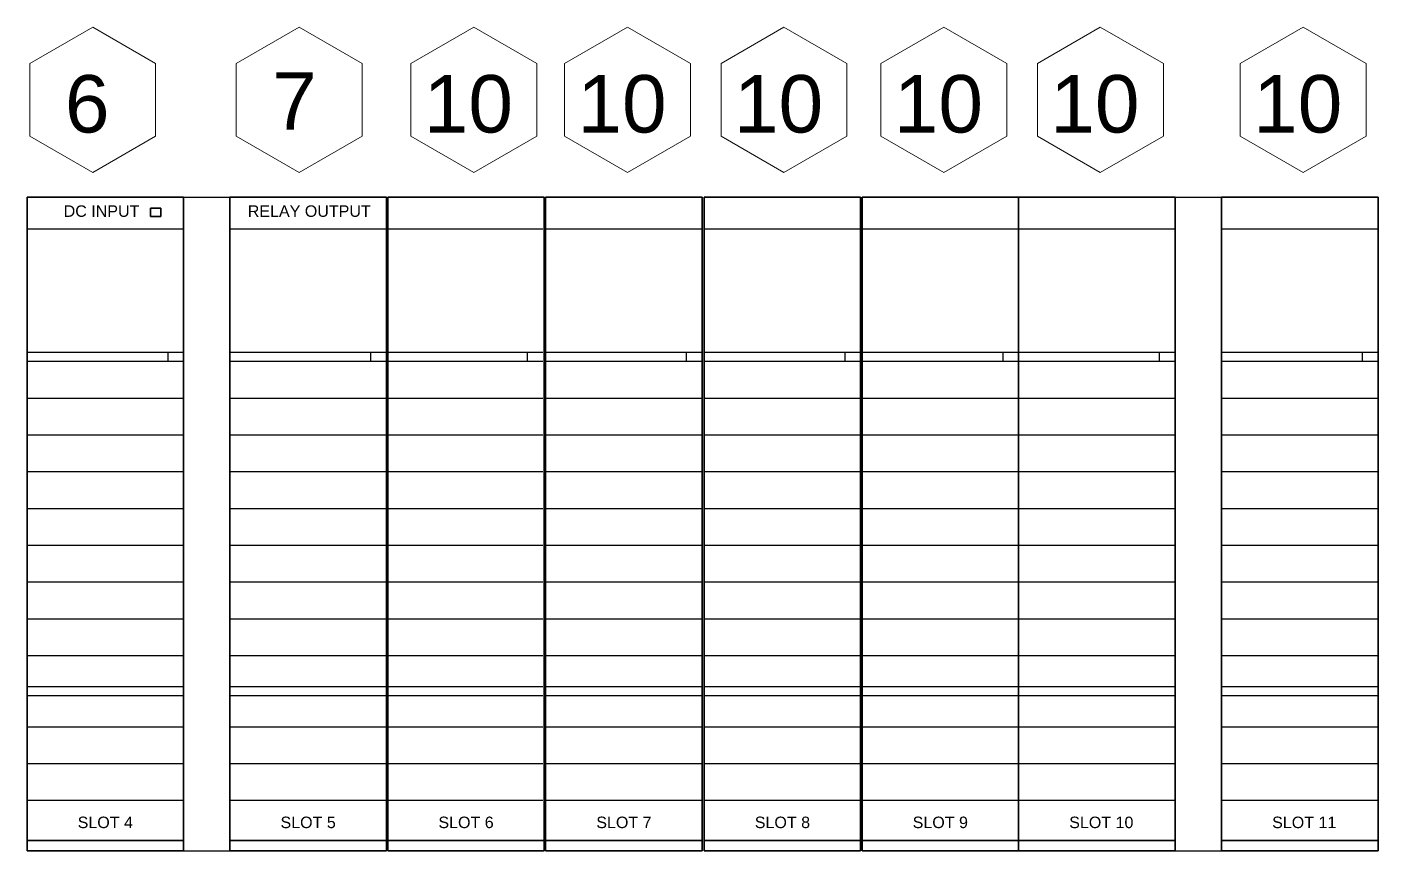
# Model space of a CAD drawing. Extents: x 0.6 to 37.5, y 0.6 to 24.6.
# Drawn here: x 18.46 to 30.23, y 9.02 to 16.19 of the extents above; entities that cross this region are included whole.
import ezdxf
from ezdxf.enums import TextEntityAlignment as Align

# ---------------------------------------------------------------- set-up
doc = ezdxf.new("R2010")
doc.units = 0
doc.layers.add('N-ANNO-TEXT', color=2, linetype='Continuous', lineweight=18)
doc.layers.add('N-CONT-PANL', color=3, linetype='Continuous', lineweight=25)
doc.styles.add('_CGS_2-5_NOTES', font='arial.ttf', dxfattribs={"height": 2.5})

msp = doc.modelspace()

# ---------------------------------------------------------------- linework, layer by layer
at = {"color": 7, "extrusion": (0, -1, 0)}
for centre, start, end in [((19.364, 4.218, -9.017), 0, 90), ((20.691, 4.218, -9.017), 90, 180), ((21.13, 4.218, -9.017), 0, 90), ((22.066, 4.218, -9.017), 90, 180), ((22.505, 4.218, -9.017), 0, 90), ((23.441, 4.218, -9.017), 90, 180), ((23.88, 4.218, -9.017), 0, 90), ((24.821, 4.218, -9.017), 90, 180), ((25.26, 4.218, -9.017), 0, 90), ((26.196, 4.218, -9.017), 90, 180), ((26.635, 4.218, -9.017), 0, 90), ((27.559, 4.218, -9.017), 90, 180), ((27.998, 4.218, -9.017), 0, 90)]:
    msp.add_arc(centre, 0.1, start, end, dxfattribs=at)
at = {"layer": 'N-ANNO-TEXT'}
for points in [[(19.035, 14.922), (19.583, 15.238), (19.583, 15.871), (19.035, 16.188), (18.486, 15.871), (18.486, 15.238)], [(20.832, 14.922), (21.38, 15.238), (21.38, 15.871), (20.832, 16.188), (20.283, 15.871), (20.283, 15.238)], [(22.353, 14.921), (22.902, 15.238), (22.902, 15.871), (22.353, 16.188), (21.805, 15.871), (21.805, 15.238)], [(23.691, 14.922), (24.24, 15.238), (24.24, 15.871), (23.691, 16.188), (23.143, 15.871), (23.143, 15.238)], [(25.054, 14.922), (25.603, 15.238), (25.603, 15.871), (25.054, 16.188), (24.506, 15.871), (24.506, 15.238)], [(26.446, 14.922), (26.995, 15.238), (26.995, 15.871), (26.446, 16.188), (25.898, 15.871), (25.898, 15.238)], [(27.809, 14.922), (28.358, 15.238), (28.358, 15.871), (27.809, 16.188), (27.261, 15.871), (27.261, 15.238)], [(29.576, 14.922), (30.124, 15.238), (30.124, 15.871), (29.576, 16.188), (29.027, 15.871), (29.027, 15.238)]]:
    msp.add_lwpolyline(points, close=True, dxfattribs=at)
at = {"layer": 'N-CONT-PANL'}
for p, q in [((19.826, 9.017, 3.718), (19.826, 14.707, 3.718)), ((19.826, 14.707, 3.718), (20.229, 14.707, 3.718)), ((28.46, 14.707, 3.718), (28.864, 14.707, 3.718)), ((19.826, 14.43, 5.71), (18.463, 14.43, 5.71)), ((21.592, 14.43, 5.71), (20.229, 14.43, 5.71)), ((22.955, 14.43, 5.71), (21.592, 14.43, 5.71)), ((24.342, 14.43, 5.71), (22.979, 14.43, 5.71)), ((25.722, 14.43, 5.71), (24.359, 14.43, 5.71)), ((27.097, 14.43, 5.71), (25.734, 14.43, 5.71)), ((28.46, 14.43, 5.71), (27.097, 14.43, 5.71)), ((30.227, 14.43, 5.71), (28.864, 14.43, 5.71)), ((19.826, 13.356, 5.71), (18.463, 13.356, 5.71)), ((19.688, 13.356, 5.71), (19.688, 13.276, 5.71)), ((21.592, 13.356, 5.71), (20.229, 13.356, 5.71)), ((21.454, 13.356, 5.71), (21.454, 13.276, 5.71)), ((22.955, 13.356, 5.71), (21.592, 13.356, 5.71)), ((22.817, 13.356, 5.71), (22.817, 13.276, 5.71)), ((24.342, 13.356, 5.71), (22.979, 13.356, 5.71)), ((24.204, 13.356, 5.71), (24.204, 13.276, 5.71)), ((25.722, 13.356, 5.71), (24.359, 13.356, 5.71)), ((25.584, 13.356, 5.71), (25.584, 13.276, 5.71)), ((27.097, 13.356, 5.71), (25.734, 13.356, 5.71)), ((26.959, 13.356, 5.71), (26.959, 13.276, 5.71)), ((28.46, 13.356, 5.71), (27.097, 13.356, 5.71)), ((28.322, 13.356, 5.71), (28.322, 13.276, 5.71)), ((30.227, 13.356, 5.71), (28.864, 13.356, 5.71)), ((30.089, 13.356, 5.71), (30.089, 13.276, 5.71)), ((19.826, 13.276, 5.71), (18.463, 13.276, 5.71)), ((21.592, 13.276, 5.71), (20.229, 13.276, 5.71)), ((22.955, 13.276, 5.71), (21.592, 13.276, 5.71)), ((24.342, 13.276, 5.71), (22.979, 13.276, 5.71)), ((25.722, 13.276, 5.71), (24.359, 13.276, 5.71)), ((27.097, 13.276, 5.71), (25.734, 13.276, 5.71)), ((28.46, 13.276, 5.71), (27.097, 13.276, 5.71)), ((30.227, 13.276, 5.71), (28.864, 13.276, 5.71)), ((19.826, 12.956, 5.71), (18.463, 12.956, 5.71)), ((21.592, 12.956, 5.71), (20.229, 12.956, 5.71)), ((22.955, 12.956, 5.71), (21.592, 12.956, 5.71)), ((24.342, 12.956, 5.71), (22.979, 12.956, 5.71)), ((25.722, 12.956, 5.71), (24.359, 12.956, 5.71)), ((27.097, 12.956, 5.71), (25.734, 12.956, 5.71)), ((28.46, 12.956, 5.71), (27.097, 12.956, 5.71)), ((30.227, 12.956, 5.71), (28.864, 12.956, 5.71)), ((19.826, 12.636, 5.71), (18.463, 12.636, 5.71)), ((21.592, 12.636, 5.71), (20.229, 12.636, 5.71)), ((22.955, 12.636, 5.71), (21.592, 12.636, 5.71)), ((24.342, 12.636, 5.71), (22.979, 12.636, 5.71)), ((25.722, 12.636, 5.71), (24.359, 12.636, 5.71)), ((27.097, 12.636, 5.71), (25.734, 12.636, 5.71)), ((28.46, 12.636, 5.71), (27.097, 12.636, 5.71)), ((30.227, 12.636, 5.71), (28.864, 12.636, 5.71)), ((19.826, 12.316, 5.71), (18.463, 12.316, 5.71)), ((21.592, 12.316, 5.71), (20.229, 12.316, 5.71)), ((22.955, 12.316, 5.71), (21.592, 12.316, 5.71)), ((24.342, 12.316, 5.71), (22.979, 12.316, 5.71)), ((25.722, 12.316, 5.71), (24.359, 12.316, 5.71)), ((27.097, 12.316, 5.71), (25.734, 12.316, 5.71)), ((28.46, 12.316, 5.71), (27.097, 12.316, 5.71)), ((30.227, 12.316, 5.71), (28.864, 12.316, 5.71)), ((19.826, 11.996, 5.71), (18.463, 11.996, 5.71)), ((21.592, 11.996, 5.71), (20.229, 11.996, 5.71)), ((22.955, 11.996, 5.71), (21.592, 11.996, 5.71)), ((24.342, 11.996, 5.71), (22.979, 11.996, 5.71)), ((25.722, 11.996, 5.71), (24.359, 11.996, 5.71)), ((27.097, 11.996, 5.71), (25.734, 11.996, 5.71)), ((28.46, 11.996, 5.71), (27.097, 11.996, 5.71)), ((30.227, 11.996, 5.71), (28.864, 11.996, 5.71)), ((19.826, 11.676, 5.71), (18.463, 11.676, 5.71)), ((21.592, 11.676, 5.71), (20.229, 11.676, 5.71)), ((22.955, 11.676, 5.71), (21.592, 11.676, 5.71)), ((24.342, 11.676, 5.71), (22.979, 11.676, 5.71)), ((25.722, 11.676, 5.71), (24.359, 11.676, 5.71)), ((27.097, 11.676, 5.71), (25.734, 11.676, 5.71)), ((28.46, 11.676, 5.71), (27.097, 11.676, 5.71)), ((30.227, 11.676, 5.71), (28.864, 11.676, 5.71)), ((19.826, 11.356, 5.71), (18.463, 11.356, 5.71)), ((21.592, 11.356, 5.71), (20.229, 11.356, 5.71)), ((22.955, 11.356, 5.71), (21.592, 11.356, 5.71)), ((24.342, 11.356, 5.71), (22.979, 11.356, 5.71)), ((25.722, 11.356, 5.71), (24.359, 11.356, 5.71)), ((27.097, 11.356, 5.71), (25.734, 11.356, 5.71)), ((28.46, 11.356, 5.71), (27.097, 11.356, 5.71)), ((30.227, 11.356, 5.71), (28.864, 11.356, 5.71)), ((19.826, 11.036, 5.71), (18.463, 11.036, 5.71)), ((21.592, 11.036, 5.71), (20.229, 11.036, 5.71)), ((22.955, 11.036, 5.71), (21.592, 11.036, 5.71)), ((24.342, 11.036, 5.71), (22.979, 11.036, 5.71)), ((25.722, 11.036, 5.71), (24.359, 11.036, 5.71)), ((27.097, 11.036, 5.71), (25.734, 11.036, 5.71)), ((28.46, 11.036, 5.71), (27.097, 11.036, 5.71)), ((30.227, 11.036, 5.71), (28.864, 11.036, 5.71)), ((19.826, 10.716, 5.71), (18.463, 10.716, 5.71)), ((21.592, 10.716, 5.71), (20.229, 10.716, 5.71)), ((22.955, 10.716, 5.71), (21.592, 10.716, 5.71)), ((24.342, 10.716, 5.71), (22.979, 10.716, 5.71)), ((25.722, 10.716, 5.71), (24.359, 10.716, 5.71)), ((27.097, 10.716, 5.71), (25.734, 10.716, 5.71)), ((28.46, 10.716, 5.71), (27.097, 10.716, 5.71)), ((30.227, 10.716, 5.71), (28.864, 10.716, 5.71)), ((19.826, 10.446, 5.71), (18.463, 10.446, 5.71)), ((19.826, 10.366, 5.71), (18.463, 10.366, 5.71)), ((21.592, 10.446, 5.71), (20.229, 10.446, 5.71)), ((21.592, 10.366, 5.71), (20.229, 10.366, 5.71)), ((22.955, 10.446, 5.71), (21.592, 10.446, 5.71)), ((22.955, 10.366, 5.71), (21.592, 10.366, 5.71)), ((24.342, 10.446, 5.71), (22.979, 10.446, 5.71)), ((24.342, 10.366, 5.71), (22.979, 10.366, 5.71)), ((25.722, 10.446, 5.71), (24.359, 10.446, 5.71)), ((25.722, 10.366, 5.71), (24.359, 10.366, 5.71)), ((27.097, 10.446, 5.71), (25.734, 10.446, 5.71)), ((27.097, 10.366, 5.71), (25.734, 10.366, 5.71)), ((28.46, 10.446, 5.71), (27.097, 10.446, 5.71)), ((28.46, 10.366, 5.71), (27.097, 10.366, 5.71)), ((30.227, 10.446, 5.71), (28.864, 10.446, 5.71)), ((30.227, 10.366, 5.71), (28.864, 10.366, 5.71)), ((19.826, 10.096, 5.71), (18.463, 10.096, 5.71)), ((21.592, 10.096, 5.71), (20.229, 10.096, 5.71)), ((22.955, 10.096, 5.71), (21.592, 10.096, 5.71)), ((24.342, 10.096, 5.71), (22.979, 10.096, 5.71)), ((25.722, 10.096, 5.71), (24.359, 10.096, 5.71)), ((27.097, 10.096, 5.71), (25.734, 10.096, 5.71)), ((28.46, 10.096, 5.71), (27.097, 10.096, 5.71)), ((30.227, 10.096, 5.71), (28.864, 10.096, 5.71)), ((19.826, 9.776, 5.71), (18.463, 9.776, 5.71)), ((21.592, 9.776, 5.71), (20.229, 9.776, 5.71)), ((22.955, 9.776, 5.71), (21.592, 9.776, 5.71)), ((24.342, 9.776, 5.71), (22.979, 9.776, 5.71)), ((25.722, 9.776, 5.71), (24.359, 9.776, 5.71)), ((27.097, 9.776, 5.71), (25.734, 9.776, 5.71)), ((28.46, 9.776, 5.71), (27.097, 9.776, 5.71)), ((30.227, 9.776, 5.71), (28.864, 9.776, 5.71)), ((19.826, 9.456, 5.71), (18.463, 9.456, 5.71)), ((21.592, 9.456, 5.71), (20.229, 9.456, 5.71)), ((22.955, 9.456, 5.71), (21.592, 9.456, 5.71)), ((24.342, 9.456, 5.71), (22.979, 9.456, 5.71)), ((25.722, 9.456, 5.71), (24.359, 9.456, 5.71)), ((27.097, 9.456, 5.71), (25.734, 9.456, 5.71)), ((28.46, 9.456, 5.71), (27.097, 9.456, 5.71)), ((30.227, 9.456, 5.71), (28.864, 9.456, 5.71)), ((19.826, 9.017, 3.718), (20.229, 9.017, 3.718)), ((28.46, 9.017, 3.718), (28.864, 9.017, 3.718))]:
    msp.add_line(p, q, dxfattribs=at)
at = {"layer": 'N-CONT-PANL', "extrusion": (0, -1, 0)}
for p, q in [((18.463, 13.276, 5.71), (18.463, 13.276, 5.475)), ((18.463, 9.108, 5.475), (18.463, 13.276, 5.475)), ((21.592, 13.276, 5.71), (21.592, 13.276, 5.475)), ((21.592, 9.108, 5.475), (21.592, 13.276, 5.475)), ((21.604, 13.276, 5.71), (21.604, 13.276, 5.475)), ((21.604, 9.108, 5.475), (21.604, 13.276, 5.475)), ((22.979, 13.276, 5.71), (22.979, 13.276, 5.475)), ((22.979, 9.108, 5.475), (22.979, 13.276, 5.475)), ((24.359, 13.276, 5.71), (24.359, 13.276, 5.475)), ((24.359, 9.108, 5.475), (24.359, 13.276, 5.475)), ((25.734, 13.276, 5.71), (25.734, 13.276, 5.475)), ((25.734, 9.108, 5.475), (25.734, 13.276, 5.475)), ((27.097, 13.276, 5.71), (27.097, 13.276, 5.475)), ((27.097, 9.108, 5.475), (27.097, 13.276, 5.475)), ((30.227, 13.276, 5.71), (30.227, 13.276, 5.475)), ((30.227, 9.108, 5.475), (30.227, 13.276, 5.475)), ((19.688, 9.108, 5.475), (18.463, 9.108, 5.475)), ((21.454, 9.108, 5.475), (20.229, 9.108, 5.475)), ((22.829, 9.108, 5.475), (21.604, 9.108, 5.475)), ((24.204, 9.108, 5.475), (22.979, 9.108, 5.475)), ((25.584, 9.108, 5.475), (24.359, 9.108, 5.475)), ((26.959, 9.108, 5.475), (25.734, 9.108, 5.475)), ((28.322, 9.108, 5.475), (27.097, 9.108, 5.475)), ((30.089, 9.108, 5.475), (28.864, 9.108, 5.475)), ((18.825, 9.017, 4.218), (18.825, 9.017, 3.718)), ((19.464, 9.017, 4.218), (18.825, 9.017, 4.218)), ((19.464, 9.017, 4.168), (18.825, 9.017, 4.168)), ((19.464, 9.017, 4.218), (18.825, 9.017, 4.218)), ((19.464, 9.017, 4.118), (18.825, 9.017, 4.118)), ((19.464, 9.017, 4.068), (18.825, 9.017, 4.068)), ((19.464, 9.017, 4.018), (18.825, 9.017, 4.018)), ((19.464, 9.017, 3.968), (18.825, 9.017, 3.968)), ((19.464, 9.017, 3.918), (18.825, 9.017, 3.918)), ((19.464, 9.017, 3.868), (18.825, 9.017, 3.868)), ((19.464, 9.017, 3.818), (18.825, 9.017, 3.818)), ((19.464, 9.017, 3.768), (18.825, 9.017, 3.768)), ((19.45, 9.017, 4.268), (18.838, 9.017, 4.268)), ((19.364, 9.017, 4.318), (18.925, 9.017, 4.318)), ((19.464, 9.017, 3.718), (19.464, 9.017, 4.218)), ((20.591, 9.017, 4.218), (20.591, 9.017, 3.718)), ((21.23, 9.017, 4.218), (20.591, 9.017, 4.218)), ((21.23, 9.017, 4.168), (20.591, 9.017, 4.168)), ((21.23, 9.017, 4.218), (20.591, 9.017, 4.218)), ((21.23, 9.017, 4.118), (20.591, 9.017, 4.118)), ((21.23, 9.017, 4.068), (20.591, 9.017, 4.068)), ((21.23, 9.017, 4.018), (20.591, 9.017, 4.018)), ((21.23, 9.017, 3.968), (20.591, 9.017, 3.968)), ((21.23, 9.017, 3.918), (20.591, 9.017, 3.918)), ((21.23, 9.017, 3.868), (20.591, 9.017, 3.868)), ((21.23, 9.017, 3.818), (20.591, 9.017, 3.818)), ((21.23, 9.017, 3.768), (20.591, 9.017, 3.768)), ((21.217, 9.017, 4.268), (20.605, 9.017, 4.268)), ((21.13, 9.017, 4.318), (20.691, 9.017, 4.318)), ((21.23, 9.017, 3.718), (21.23, 9.017, 4.218)), ((21.966, 9.017, 4.218), (21.966, 9.017, 3.718)), ((22.605, 9.017, 4.218), (21.966, 9.017, 4.218)), ((22.605, 9.017, 4.168), (21.966, 9.017, 4.168)), ((22.605, 9.017, 4.218), (21.966, 9.017, 4.218)), ((22.605, 9.017, 4.118), (21.966, 9.017, 4.118)), ((22.605, 9.017, 4.068), (21.966, 9.017, 4.068)), ((22.605, 9.017, 4.018), (21.966, 9.017, 4.018)), ((22.605, 9.017, 3.968), (21.966, 9.017, 3.968)), ((22.605, 9.017, 3.918), (21.966, 9.017, 3.918)), ((22.605, 9.017, 3.868), (21.966, 9.017, 3.868)), ((22.605, 9.017, 3.818), (21.966, 9.017, 3.818)), ((22.605, 9.017, 3.768), (21.966, 9.017, 3.768)), ((22.592, 9.017, 4.268), (21.98, 9.017, 4.268)), ((22.505, 9.017, 4.318), (22.066, 9.017, 4.318)), ((22.605, 9.017, 3.718), (22.605, 9.017, 4.218)), ((23.341, 9.017, 4.218), (23.341, 9.017, 3.718)), ((23.98, 9.017, 4.218), (23.341, 9.017, 4.218)), ((23.98, 9.017, 4.168), (23.341, 9.017, 4.168)), ((23.98, 9.017, 4.218), (23.341, 9.017, 4.218)), ((23.98, 9.017, 4.118), (23.341, 9.017, 4.118)), ((23.98, 9.017, 4.068), (23.341, 9.017, 4.068)), ((23.98, 9.017, 4.018), (23.341, 9.017, 4.018)), ((23.98, 9.017, 3.968), (23.341, 9.017, 3.968)), ((23.98, 9.017, 3.918), (23.341, 9.017, 3.918)), ((23.98, 9.017, 3.868), (23.341, 9.017, 3.868)), ((23.98, 9.017, 3.818), (23.341, 9.017, 3.818)), ((23.98, 9.017, 3.768), (23.341, 9.017, 3.768)), ((23.967, 9.017, 4.268), (23.355, 9.017, 4.268)), ((23.88, 9.017, 4.318), (23.441, 9.017, 4.318)), ((23.98, 9.017, 3.718), (23.98, 9.017, 4.218)), ((24.721, 9.017, 4.218), (24.721, 9.017, 3.718)), ((25.36, 9.017, 4.218), (24.721, 9.017, 4.218)), ((25.36, 9.017, 4.168), (24.721, 9.017, 4.168)), ((25.36, 9.017, 4.218), (24.721, 9.017, 4.218)), ((25.36, 9.017, 4.118), (24.721, 9.017, 4.118)), ((25.36, 9.017, 4.068), (24.721, 9.017, 4.068)), ((25.36, 9.017, 4.018), (24.721, 9.017, 4.018)), ((25.36, 9.017, 3.968), (24.721, 9.017, 3.968)), ((25.36, 9.017, 3.918), (24.721, 9.017, 3.918)), ((25.36, 9.017, 3.868), (24.721, 9.017, 3.868)), ((25.36, 9.017, 3.818), (24.721, 9.017, 3.818)), ((25.36, 9.017, 3.768), (24.721, 9.017, 3.768)), ((25.347, 9.017, 4.268), (24.735, 9.017, 4.268)), ((25.26, 9.017, 4.318), (24.821, 9.017, 4.318)), ((25.36, 9.017, 3.718), (25.36, 9.017, 4.218)), ((26.096, 9.017, 4.218), (26.096, 9.017, 3.718)), ((26.735, 9.017, 4.218), (26.096, 9.017, 4.218)), ((26.735, 9.017, 4.168), (26.096, 9.017, 4.168)), ((26.735, 9.017, 4.218), (26.096, 9.017, 4.218)), ((26.735, 9.017, 4.118), (26.096, 9.017, 4.118)), ((26.735, 9.017, 4.068), (26.096, 9.017, 4.068)), ((26.735, 9.017, 4.018), (26.096, 9.017, 4.018)), ((26.735, 9.017, 3.968), (26.096, 9.017, 3.968)), ((26.735, 9.017, 3.918), (26.096, 9.017, 3.918)), ((26.735, 9.017, 3.868), (26.096, 9.017, 3.868)), ((26.735, 9.017, 3.818), (26.096, 9.017, 3.818)), ((26.735, 9.017, 3.768), (26.096, 9.017, 3.768)), ((26.722, 9.017, 4.268), (26.11, 9.017, 4.268)), ((26.635, 9.017, 4.318), (26.196, 9.017, 4.318)), ((26.735, 9.017, 3.718), (26.735, 9.017, 4.218)), ((27.459, 9.017, 4.218), (27.459, 9.017, 3.718)), ((28.098, 9.017, 4.218), (27.459, 9.017, 4.218)), ((28.098, 9.017, 4.168), (27.459, 9.017, 4.168)), ((28.098, 9.017, 4.218), (27.459, 9.017, 4.218)), ((28.098, 9.017, 4.118), (27.459, 9.017, 4.118)), ((28.098, 9.017, 4.068), (27.459, 9.017, 4.068)), ((28.098, 9.017, 4.018), (27.459, 9.017, 4.018)), ((28.098, 9.017, 3.968), (27.459, 9.017, 3.968)), ((28.098, 9.017, 3.918), (27.459, 9.017, 3.918)), ((28.098, 9.017, 3.868), (27.459, 9.017, 3.868)), ((28.098, 9.017, 3.818), (27.459, 9.017, 3.818)), ((28.098, 9.017, 3.768), (27.459, 9.017, 3.768)), ((28.085, 9.017, 4.268), (27.473, 9.017, 4.268)), ((27.998, 9.017, 4.318), (27.559, 9.017, 4.318)), ((29.226, 9.017, 4.218), (29.226, 9.017, 3.718)), ((29.865, 9.017, 4.218), (29.226, 9.017, 4.218)), ((29.865, 9.017, 4.168), (29.226, 9.017, 4.168)), ((29.865, 9.017, 4.218), (29.226, 9.017, 4.218)), ((29.865, 9.017, 4.118), (29.226, 9.017, 4.118)), ((29.865, 9.017, 4.068), (29.226, 9.017, 4.068)), ((29.865, 9.017, 4.018), (29.226, 9.017, 4.018)), ((29.865, 9.017, 3.968), (29.226, 9.017, 3.968)), ((29.865, 9.017, 3.918), (29.226, 9.017, 3.918)), ((29.865, 9.017, 3.868), (29.226, 9.017, 3.868)), ((29.865, 9.017, 3.818), (29.226, 9.017, 3.818)), ((29.865, 9.017, 3.768), (29.226, 9.017, 3.768)), ((29.851, 9.017, 4.268), (29.239, 9.017, 4.268)), ((29.765, 9.017, 4.318), (29.326, 9.017, 4.318)), ((29.461, 9.017, 3.718), (29.461, 9.017, 4.218)), ((29.865, 9.017, 3.718), (29.865, 9.017, 4.218))]:
    msp.add_line(p, q, dxfattribs=at)
for centre, start, end in [((18.925, 4.218, -9.017), 90, 180), ((29.326, 4.218, -9.017), 90, 180), ((29.765, 4.218, -9.017), 0, 90)]:
    msp.add_arc(centre, 0.1, start, end, dxfattribs=at)
at = {"layer": 'N-CONT-PANL'}
for points in [[(19.826, 14.707, 5.71), (19.826, 9.108, 5.71), (18.463, 9.108, 5.71), (18.463, 14.707, 5.71)], [(19.826, 14.707, 5.71), (19.826, 14.707, 5.71), (18.463, 14.707, 5.71)], [(18.463, 14.707, 3.718), (18.463, 9.108, 3.718), (19.826, 9.108, 3.718), (19.826, 14.707, 3.718)], [(18.463, 14.707, 5.71), (18.463, 14.707, 3.718), (19.826, 14.707, 3.718), (19.826, 14.707, 5.71)], [(18.463, 9.108, 3.718), (18.463, 9.108, 3.718), (18.463, 9.108, 3.718), (18.463, 14.707, 3.718)], [(18.463, 9.108, 5.71), (18.463, 9.108, 3.718), (18.463, 14.707, 3.718), (18.463, 14.707, 5.71)], [(19.826, 14.707, 3.718), (19.826, 9.108, 3.718), (19.826, 9.108, 5.71), (19.826, 14.707, 5.71)], [(19.826, 14.707, 5.71), (19.826, 14.707, 3.718), (19.826, 14.707, 5.71)], [(19.826, 9.108, 3.718), (19.826, 9.108, 3.718), (18.463, 9.108, 3.718)], [(19.826, 9.108, 5.71), (19.826, 9.108, 3.718), (18.463, 9.108, 3.718), (18.463, 9.108, 5.71)]]:
    msp.add_3dface(points, dxfattribs=at)

# ---------------------------------------------------------------- texts
at = {"layer": 'N-ANNO-TEXT', "style": '_CGS_2-5_NOTES'}
for s, p in [('6', (18.987, 15.52)), ('7', (20.792, 15.545)), ('10', (22.306, 15.52)), ('10', (23.644, 15.52)), ('10', (25.007, 15.52)), ('10', (26.399, 15.52)), ('10', (27.762, 15.52, -1.992)), ('10', (29.528, 15.52))]:
    msp.add_text(s, height=0.5, dxfattribs=at).set_placement(p, align=Align.MIDDLE)
for s, p in [('DC INPUT', (18.782, 14.536, 5.71)), ('RELAY OUTPUT', (20.385, 14.536, 5.71)), ('SLOT 4', (18.904, 9.216, 5.71)), ('SLOT 5', (20.67, 9.216, 5.71)), ('SLOT 6', (22.045, 9.216, 5.71)), ('SLOT 7', (23.42, 9.216, 5.71)), ('SLOT 8', (24.8, 9.216, 5.71)), ('SLOT 9', (26.175, 9.216, 5.71)), ('SLOT 10', (27.538, 9.216, 5.71)), ('SLOT 11', (29.305, 9.216, 5.71))]:
    msp.add_text(s, height=0.1, dxfattribs=at).set_placement(p)

# ---------------------------------------------------------------- meshes
at = {"layer": 'N-CONT-PANL'}
mesh = msp.add_polymesh((6, 3), dxfattribs=at)
for k, corner in enumerate([(21.592, 9.108, 5.71), (21.592, 9.108, 3.718), (21.592, 9.108, 3.718), (20.229, 9.108, 5.71), (20.229, 9.108, 3.718), (20.229, 9.108, 3.718), (20.229, 14.707, 5.71), (20.229, 14.707, 3.718), (20.229, 9.108, 3.718), (21.592, 14.707, 5.71), (21.592, 14.707, 3.718), (21.592, 9.108, 3.718), (21.592, 14.707, 5.71), (21.592, 14.707, 5.71), (21.592, 9.108, 5.71), (20.229, 14.707, 5.71), (20.229, 14.707, 5.71), (20.229, 9.108, 5.71)]):
    mesh.set_mesh_vertex(divmod(k, 3), corner)
mesh = msp.add_polymesh((6, 3), dxfattribs=at)
for k, corner in enumerate([(22.967, 9.108, 5.71), (22.967, 9.108, 3.718), (22.967, 9.108, 3.718), (21.604, 9.108, 5.71), (21.604, 9.108, 3.718), (21.604, 9.108, 3.718), (21.604, 14.707, 5.71), (21.604, 14.707, 3.718), (21.604, 9.108, 3.718), (22.967, 14.707, 5.71), (22.967, 14.707, 3.718), (22.967, 9.108, 3.718), (22.967, 14.707, 5.71), (22.967, 14.707, 5.71), (22.967, 9.108, 5.71), (21.604, 14.707, 5.71), (21.604, 14.707, 5.71), (21.604, 9.108, 5.71)]):
    mesh.set_mesh_vertex(divmod(k, 3), corner)
mesh = msp.add_polymesh((6, 3), dxfattribs=at)
for k, corner in enumerate([(24.342, 9.108, 5.71), (24.342, 9.108, 3.718), (24.342, 9.108, 3.718), (22.979, 9.108, 5.71), (22.979, 9.108, 3.718), (22.979, 9.108, 3.718), (22.979, 14.707, 5.71), (22.979, 14.707, 3.718), (22.979, 9.108, 3.718), (24.342, 14.707, 5.71), (24.342, 14.707, 3.718), (24.342, 9.108, 3.718), (24.342, 14.707, 5.71), (24.342, 14.707, 5.71), (24.342, 9.108, 5.71), (22.979, 14.707, 5.71), (22.979, 14.707, 5.71), (22.979, 9.108, 5.71)]):
    mesh.set_mesh_vertex(divmod(k, 3), corner)
mesh = msp.add_polymesh((6, 3), dxfattribs=at)
for k, corner in enumerate([(25.722, 9.108, 5.71), (25.722, 9.108, 3.718), (25.722, 9.108, 3.718), (24.359, 9.108, 5.71), (24.359, 9.108, 3.718), (24.359, 9.108, 3.718), (24.359, 14.707, 5.71), (24.359, 14.707, 3.718), (24.359, 9.108, 3.718), (25.722, 14.707, 5.71), (25.722, 14.707, 3.718), (25.722, 9.108, 3.718), (25.722, 14.707, 5.71), (25.722, 14.707, 5.71), (25.722, 9.108, 5.71), (24.359, 14.707, 5.71), (24.359, 14.707, 5.71), (24.359, 9.108, 5.71)]):
    mesh.set_mesh_vertex(divmod(k, 3), corner)
mesh = msp.add_polymesh((6, 3), dxfattribs=at)
for k, corner in enumerate([(27.097, 9.108, 5.71), (27.097, 9.108, 3.718), (27.097, 9.108, 3.718), (25.734, 9.108, 5.71), (25.734, 9.108, 3.718), (25.734, 9.108, 3.718), (25.734, 14.707, 5.71), (25.734, 14.707, 3.718), (25.734, 9.108, 3.718), (27.097, 14.707, 5.71), (27.097, 14.707, 3.718), (27.097, 9.108, 3.718), (27.097, 14.707, 5.71), (27.097, 14.707, 5.71), (27.097, 9.108, 5.71), (25.734, 14.707, 5.71), (25.734, 14.707, 5.71), (25.734, 9.108, 5.71)]):
    mesh.set_mesh_vertex(divmod(k, 3), corner)
mesh = msp.add_polymesh((6, 3), dxfattribs=at)
for k, corner in enumerate([(28.46, 9.108, 5.71), (28.46, 9.108, 3.718), (28.46, 9.108, 3.718), (27.097, 9.108, 5.71), (27.097, 9.108, 3.718), (27.097, 9.108, 3.718), (27.097, 14.707, 5.71), (27.097, 14.707, 3.718), (27.097, 9.108, 3.718), (28.46, 14.707, 5.71), (28.46, 14.707, 3.718), (28.46, 9.108, 3.718), (28.46, 14.707, 5.71), (28.46, 14.707, 5.71), (28.46, 9.108, 5.71), (27.097, 14.707, 5.71), (27.097, 14.707, 5.71), (27.097, 9.108, 5.71)]):
    mesh.set_mesh_vertex(divmod(k, 3), corner)
mesh = msp.add_polymesh((6, 3), dxfattribs=at)
for k, corner in enumerate([(30.227, 9.108, 5.71), (30.227, 9.108, 3.718), (30.227, 9.108, 3.718), (28.864, 9.108, 5.71), (28.864, 9.108, 3.718), (28.864, 9.108, 3.718), (28.864, 14.707, 5.71), (28.864, 14.707, 3.718), (28.864, 9.108, 3.718), (30.227, 14.707, 5.71), (30.227, 14.707, 3.718), (30.227, 9.108, 3.718), (30.227, 14.707, 5.71), (30.227, 14.707, 5.71), (30.227, 9.108, 5.71), (28.864, 14.707, 5.71), (28.864, 14.707, 5.71), (28.864, 9.108, 5.71)]):
    mesh.set_mesh_vertex(divmod(k, 3), corner)
mesh = msp.add_polymesh((6, 3), dxfattribs=at)
for k, corner in enumerate([(19.629, 14.613, 3.05), (19.629, 14.613, 0.05), (19.629, 14.613, 0.05), (19.539, 14.613, 3.05), (19.539, 14.613, 0.05), (19.539, 14.613, 0.05), (19.539, 14.538, 3.05), (19.539, 14.538, 0.05), (19.539, 14.613, 0.05), (19.629, 14.538, 3.05), (19.629, 14.538, 0.05), (19.629, 14.613, 0.05), (19.629, 14.538, 3.05), (19.629, 14.538, 3.05), (19.629, 14.613, 3.05), (19.539, 14.538, 3.05), (19.539, 14.538, 3.05), (19.539, 14.613, 3.05)]):
    mesh.set_mesh_vertex(divmod(k, 3), corner)
mesh = msp.add_polymesh((6, 3), dxfattribs=at)
for k, corner in enumerate([(19.826, 9.017, 4.618), (19.826, 9.017, 3.718), (19.826, 9.017, 3.718), (18.463, 9.017, 4.618), (18.463, 9.017, 3.718), (18.463, 9.017, 3.718), (18.463, 9.108, 4.618), (18.463, 9.108, 3.718), (18.463, 9.017, 3.718), (19.826, 9.108, 4.618), (19.826, 9.108, 3.718), (19.826, 9.017, 3.718), (19.826, 9.108, 4.618), (19.826, 9.108, 4.618), (19.826, 9.017, 4.618), (18.463, 9.108, 4.618), (18.463, 9.108, 4.618), (18.463, 9.017, 4.618)]):
    mesh.set_mesh_vertex(divmod(k, 3), corner)
mesh = msp.add_polymesh((6, 3), dxfattribs=at)
for k, corner in enumerate([(21.592, 9.017, 4.618), (21.592, 9.017, 3.718), (21.592, 9.017, 3.718), (20.229, 9.017, 4.618), (20.229, 9.017, 3.718), (20.229, 9.017, 3.718), (20.229, 9.108, 4.618), (20.229, 9.108, 3.718), (20.229, 9.017, 3.718), (21.592, 9.108, 4.618), (21.592, 9.108, 3.718), (21.592, 9.017, 3.718), (21.592, 9.108, 4.618), (21.592, 9.108, 4.618), (21.592, 9.017, 4.618), (20.229, 9.108, 4.618), (20.229, 9.108, 4.618), (20.229, 9.017, 4.618)]):
    mesh.set_mesh_vertex(divmod(k, 3), corner)
mesh = msp.add_polymesh((6, 3), dxfattribs=at)
for k, corner in enumerate([(22.967, 9.017, 4.618), (22.967, 9.017, 3.718), (22.967, 9.017, 3.718), (21.604, 9.017, 4.618), (21.604, 9.017, 3.718), (21.604, 9.017, 3.718), (21.604, 9.108, 4.618), (21.604, 9.108, 3.718), (21.604, 9.017, 3.718), (22.967, 9.108, 4.618), (22.967, 9.108, 3.718), (22.967, 9.017, 3.718), (22.967, 9.108, 4.618), (22.967, 9.108, 4.618), (22.967, 9.017, 4.618), (21.604, 9.108, 4.618), (21.604, 9.108, 4.618), (21.604, 9.017, 4.618)]):
    mesh.set_mesh_vertex(divmod(k, 3), corner)
mesh = msp.add_polymesh((6, 3), dxfattribs=at)
for k, corner in enumerate([(24.342, 9.017, 4.618), (24.342, 9.017, 3.718), (24.342, 9.017, 3.718), (22.979, 9.017, 4.618), (22.979, 9.017, 3.718), (22.979, 9.017, 3.718), (22.979, 9.108, 4.618), (22.979, 9.108, 3.718), (22.979, 9.017, 3.718), (24.342, 9.108, 4.618), (24.342, 9.108, 3.718), (24.342, 9.017, 3.718), (24.342, 9.108, 4.618), (24.342, 9.108, 4.618), (24.342, 9.017, 4.618), (22.979, 9.108, 4.618), (22.979, 9.108, 4.618), (22.979, 9.017, 4.618)]):
    mesh.set_mesh_vertex(divmod(k, 3), corner)
mesh = msp.add_polymesh((6, 3), dxfattribs=at)
for k, corner in enumerate([(25.722, 9.017, 4.618), (25.722, 9.017, 3.718), (25.722, 9.017, 3.718), (24.359, 9.017, 4.618), (24.359, 9.017, 3.718), (24.359, 9.017, 3.718), (24.359, 9.108, 4.618), (24.359, 9.108, 3.718), (24.359, 9.017, 3.718), (25.722, 9.108, 4.618), (25.722, 9.108, 3.718), (25.722, 9.017, 3.718), (25.722, 9.108, 4.618), (25.722, 9.108, 4.618), (25.722, 9.017, 4.618), (24.359, 9.108, 4.618), (24.359, 9.108, 4.618), (24.359, 9.017, 4.618)]):
    mesh.set_mesh_vertex(divmod(k, 3), corner)
mesh = msp.add_polymesh((6, 3), dxfattribs=at)
for k, corner in enumerate([(27.097, 9.017, 4.618), (27.097, 9.017, 3.718), (27.097, 9.017, 3.718), (25.734, 9.017, 4.618), (25.734, 9.017, 3.718), (25.734, 9.017, 3.718), (25.734, 9.108, 4.618), (25.734, 9.108, 3.718), (25.734, 9.017, 3.718), (27.097, 9.108, 4.618), (27.097, 9.108, 3.718), (27.097, 9.017, 3.718), (27.097, 9.108, 4.618), (27.097, 9.108, 4.618), (27.097, 9.017, 4.618), (25.734, 9.108, 4.618), (25.734, 9.108, 4.618), (25.734, 9.017, 4.618)]):
    mesh.set_mesh_vertex(divmod(k, 3), corner)
mesh = msp.add_polymesh((6, 3), dxfattribs=at)
for k, corner in enumerate([(28.46, 9.017, 4.618), (28.46, 9.017, 3.718), (28.46, 9.017, 3.718), (27.097, 9.017, 4.618), (27.097, 9.017, 3.718), (27.097, 9.017, 3.718), (27.097, 9.108, 4.618), (27.097, 9.108, 3.718), (27.097, 9.017, 3.718), (28.46, 9.108, 4.618), (28.46, 9.108, 3.718), (28.46, 9.017, 3.718), (28.46, 9.108, 4.618), (28.46, 9.108, 4.618), (28.46, 9.017, 4.618), (27.097, 9.108, 4.618), (27.097, 9.108, 4.618), (27.097, 9.017, 4.618)]):
    mesh.set_mesh_vertex(divmod(k, 3), corner)
mesh = msp.add_polymesh((6, 3), dxfattribs=at)
for k, corner in enumerate([(30.227, 9.017, 4.618), (30.227, 9.017, 3.718), (30.227, 9.017, 3.718), (28.864, 9.017, 4.618), (28.864, 9.017, 3.718), (28.864, 9.017, 3.718), (28.864, 9.108, 4.618), (28.864, 9.108, 3.718), (28.864, 9.017, 3.718), (30.227, 9.108, 4.618), (30.227, 9.108, 3.718), (30.227, 9.017, 3.718), (30.227, 9.108, 4.618), (30.227, 9.108, 4.618), (30.227, 9.017, 4.618), (28.864, 9.108, 4.618), (28.864, 9.108, 4.618), (28.864, 9.017, 4.618)]):
    mesh.set_mesh_vertex(divmod(k, 3), corner)

doc.saveas('drawing.dxf')
